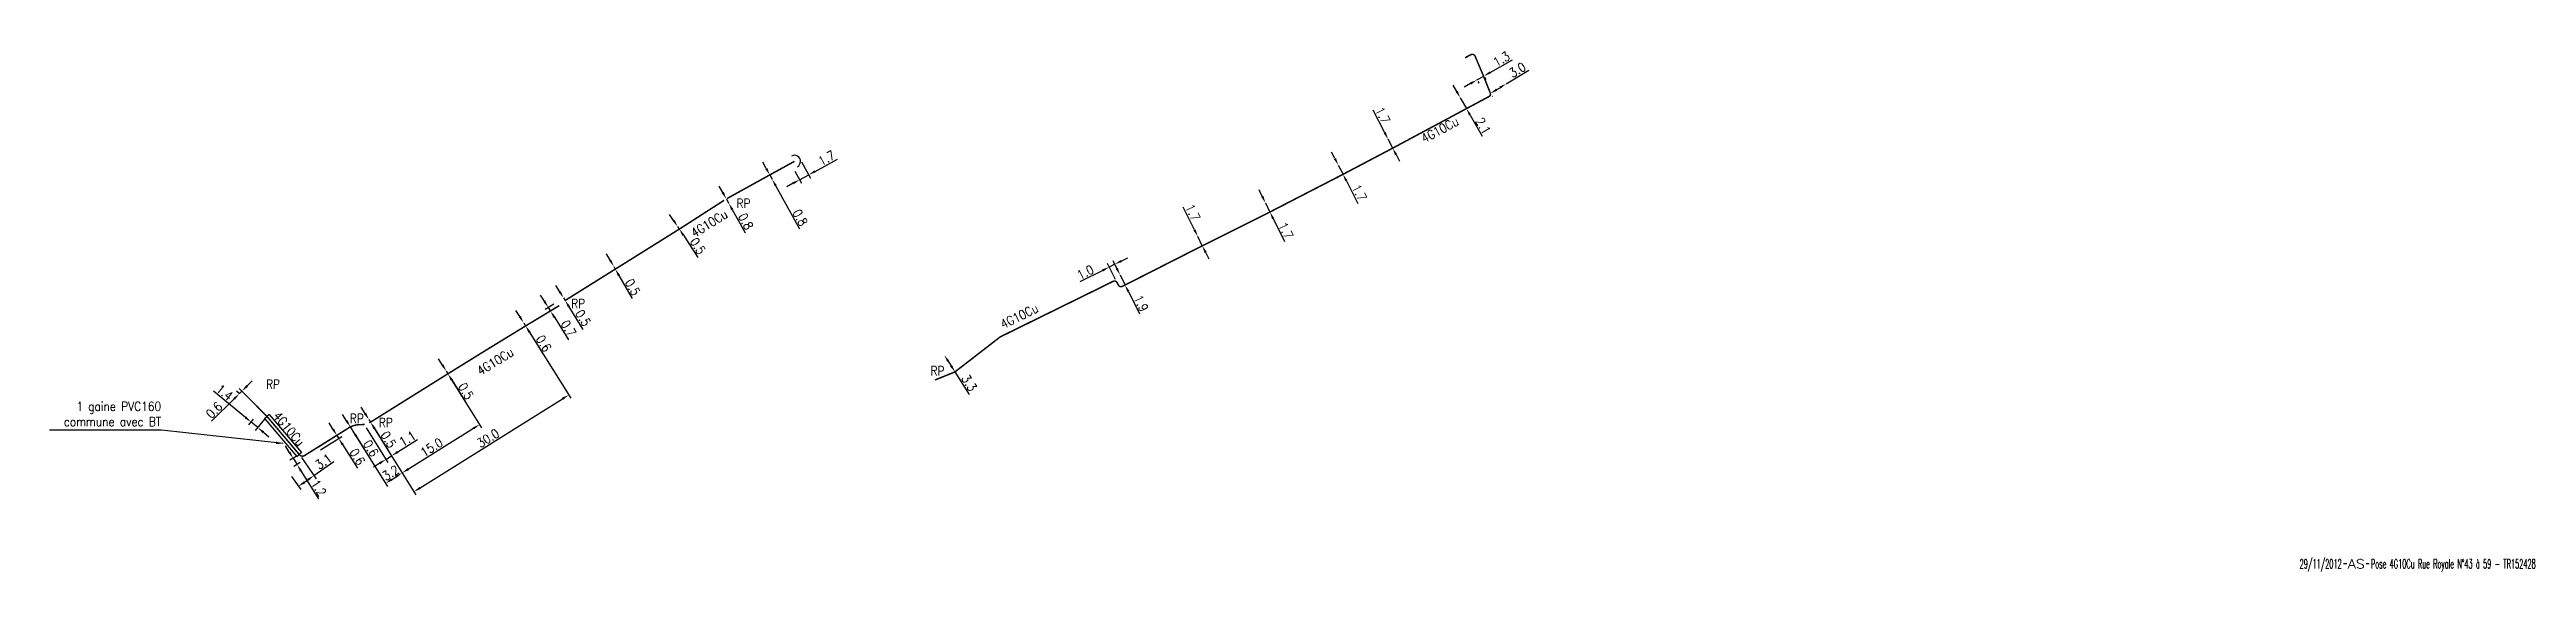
# Model space of a CAD drawing. Header units: millimetres. Extents: x 96078 to 96525, y 132260 to 132627.
# Drawn here: x 96077.9 to 96485.1, y 132260.2 to 132345.9 of the extents above.
import ezdxf
from ezdxf.enums import TextEntityAlignment as Align

# ---------------------------------------------------------------- set-up
doc = ezdxf.new("R2010")
doc.units = ezdxf.units.MM
doc.linetypes.add('E_ST_Cu', pattern=[2000, 1000, 1000])
doc.layers.get('0').update_dxf_attribs({"linetype": 'CONTINUOUS'})
doc.layers.get('DEFPOINTS').update_dxf_attribs({"linetype": 'CONTINUOUS'})
for name, color, linetype in [('E_100', 3, 'CONTINUOUS'), ('E_110', 1, 'CONTINUOUS'), ('E_300', 7, 'CONTINUOUS'), ('E_400', 7, 'CONTINUOUS')]:
    doc.layers.add(name, color=color, linetype=linetype)
doc.styles.get("Standard").update_dxf_attribs({"font": 'romans.shx', "width": 0.85})
doc.dimstyles.get("Standard").update_dxf_attribs({"dimtxt": 1.5, "dimasz": 1.2, "dimexe": 0.625, "dimexo": 0.625, "dimgap": 0.25, "dimtad": 1, "dimdec": 1, "dimzin": 0, "dimdsep": 46, "dimtxsty": 'Standard', "dimcen": -0.5, "dimadec": 0, "dimazin": 0, "dimtfac": 1, "dimtdec": 1, "dimtmove": 0, "dimatfit": 3, "dimfxl": 0, "dimtolj": 1, "dimtzin": 0, "dimarcsym": 0})

# ---------------------------------------------------------------- blocks, each defined once
blk = doc.blocks.new('*D2')
at = {"layer": 'DEFPOINTS', "color": 0, "linetype": 'Continuous', "transparency": 16777216}
for p in [(96143.11, 132293.09), (96143.38, 132292.66), (96143.38, 132292.66)]:
    blk.add_point(p, dxfattribs=at)
at = {"layer": 'E_100', "color": 0, "linetype": 'Continuous', "lineweight": -2, "transparency": 16777216}
for p, q in [((96142.48, 132294.1), (96141.84, 132295.12)), ((96143.11, 132293.09), (96143.38, 132292.66)), ((96143.64, 132293.42), (96143.64, 132293.42)), ((96143.91, 132292.99), (96143.91, 132292.99)), ((96144.01, 132291.64), (96146.33, 132287.94))]:
    blk.add_line(p, q, dxfattribs=at)
at = {"layer": 'E_100', "color": 0, "linetype": 'Continuous', "transparency": 16777216}
for points in [[(96142.65, 132294.21), (96142.31, 132294), (96143.11, 132293.09)], [(96144.18, 132291.75), (96143.84, 132291.54), (96143.38, 132292.66)]]:
    blk.add_solid(points, dxfattribs=at)
at = {"layer": 'E_100', "color": 0, "linetype": 'Continuous', "transparency": 16777216, "insert": (96146.34, 132289.81), "char_height": 1.5, "attachment_point": 5, "rotation": 301.9878}
blk.add_mtext('\\A1;0.5', dxfattribs=at)
blk = doc.blocks.new('*D1')
at = {"layer": 'DEFPOINTS', "color": 0, "linetype": 'Continuous', "transparency": 16777216}
for p in [(96155.84, 132301.03), (96156.15, 132300.52), (96156.15, 132300.52)]:
    blk.add_point(p, dxfattribs=at)
at = {"layer": 'E_100', "color": 0, "linetype": 'Continuous', "lineweight": -2, "transparency": 16777216}
for p, q in [((96155.2, 132302.05), (96154.57, 132303.06)), ((96155.84, 132301.03), (96156.15, 132300.52)), ((96156.37, 132301.36), (96156.37, 132301.36)), ((96156.68, 132300.85), (96156.68, 132300.85)), ((96156.79, 132299.5), (96159.12, 132295.77))]:
    blk.add_line(p, q, dxfattribs=at)
at = {"layer": 'E_100', "color": 0, "linetype": 'Continuous', "transparency": 16777216}
for points in [[(96155.37, 132302.15), (96155.03, 132301.94), (96155.84, 132301.03)], [(96156.96, 132299.61), (96156.62, 132299.4), (96156.15, 132300.52)]]:
    blk.add_solid(points, dxfattribs=at)
at = {"layer": 'E_100', "color": 0, "linetype": 'Continuous', "transparency": 16777216, "insert": (96159.13, 132297.64), "char_height": 1.5, "attachment_point": 5, "rotation": 301.9878}
blk.add_mtext('\\A1;0.6', dxfattribs=at)
blk = doc.blocks.new('*D0')
at = {"layer": 'DEFPOINTS', "color": 0, "linetype": 'Continuous', "transparency": 16777216}
for p in [(96160.25, 132302.96), (96161.32, 132304.45), (96161.69, 132303.86)]:
    blk.add_point(p, dxfattribs=at)
at = {"layer": 'E_100', "color": 0, "linetype": 'Continuous', "lineweight": -2, "transparency": 16777216}
for p, q in [((96159.24, 132304.57), (96158.61, 132305.59)), ((96160.79, 132304.12), (96159.35, 132303.22)), ((96161.16, 132303.53), (96159.72, 132302.63)), ((96159.88, 132303.55), (96160.25, 132302.96)), ((96160.89, 132301.94), (96163.2, 132298.23))]:
    blk.add_line(p, q, dxfattribs=at)
at = {"layer": 'E_100', "color": 0, "linetype": 'Continuous', "transparency": 16777216}
for points in [[(96159.41, 132304.68), (96159.07, 132304.46), (96159.88, 132303.55)], [(96161.06, 132302.05), (96160.72, 132301.84), (96160.25, 132302.96)]]:
    blk.add_solid(points, dxfattribs=at)
at = {"layer": 'E_100', "color": 0, "linetype": 'Continuous', "transparency": 16777216, "insert": (96163.21, 132300.11), "char_height": 1.5, "attachment_point": 5, "rotation": 301.9878}
blk.add_mtext('\\A1;0.7', dxfattribs=at)
blk = doc.blocks.new('*D3')
at = {"layer": 'DEFPOINTS', "color": 0, "linetype": 'Continuous', "transparency": 16777216}
for p in [(96127.33, 132283.94), (96127.65, 132283.43), (96127.65, 132283.43)]:
    blk.add_point(p, dxfattribs=at)
at = {"layer": 'E_100', "color": 0, "linetype": 'Continuous', "lineweight": -2, "transparency": 16777216}
for p, q in [((96126.7, 132284.96), (96126.06, 132285.97)), ((96127.33, 132283.94), (96127.65, 132283.43)), ((96128.29, 132282.41), (96130.71, 132278.53))]:
    blk.add_line(p, q, dxfattribs=at)
at = {"layer": 'E_100', "color": 0, "linetype": 'Continuous', "transparency": 16777216}
for points in [[(96126.87, 132285.06), (96126.53, 132284.85), (96127.33, 132283.94)], [(96128.45, 132282.52), (96128.12, 132282.31), (96127.65, 132283.43)]]:
    blk.add_solid(points, dxfattribs=at)
at = {"layer": 'E_100', "color": 0, "linetype": 'Continuous', "transparency": 16777216, "insert": (96130.72, 132280.41), "char_height": 1.5, "attachment_point": 5, "rotation": 301.9878}
blk.add_mtext('\\A1;0.6', dxfattribs=at)
blk = doc.blocks.new('*D4')
at = {"layer": 'DEFPOINTS', "color": 0, "linetype": 'Continuous', "transparency": 16777216}
for p in [(96125.43, 132282.05), (96121.57, 132280.34), (96121.89, 132279.83)]:
    blk.add_point(p, dxfattribs=at)
at = {"layer": 'E_100', "color": 0, "linetype": 'Continuous', "lineweight": -2, "transparency": 16777216}
for p, q in [((96122.1, 132280.67), (96125.64, 132282.89)), ((96122.42, 132280.16), (96125.96, 132282.38)), ((96124.48, 132283.57), (96123.84, 132284.59)), ((96125.11, 132282.55), (96125.43, 132282.05)), ((96126.07, 132281.03), (96128.49, 132277.16))]:
    blk.add_line(p, q, dxfattribs=at)
at = {"layer": 'E_100', "color": 0, "linetype": 'Continuous', "transparency": 16777216}
for points in [[(96124.65, 132283.68), (96124.31, 132283.47), (96125.11, 132282.55)], [(96126.24, 132281.13), (96125.9, 132280.92), (96125.43, 132282.05)]]:
    blk.add_solid(points, dxfattribs=at)
at = {"layer": 'E_100', "color": 0, "linetype": 'Continuous', "transparency": 16777216, "insert": (96128.49, 132279.03), "char_height": 1.5, "attachment_point": 5, "rotation": 301.9878}
blk.add_mtext('\\A1;0.6', dxfattribs=at)
blk = doc.blocks.new('*D5')
at = {"layer": 'DEFPOINTS', "color": 0, "linetype": 'Continuous', "transparency": 16777216}
for p in [(96130.39, 132285.14), (96130.65, 132284.72), (96130.65, 132284.72)]:
    blk.add_point(p, dxfattribs=at)
at = {"layer": 'E_100', "color": 0, "linetype": 'Continuous', "lineweight": -2, "transparency": 16777216}
for p, q in [((96129.75, 132286.16), (96129.12, 132287.18)), ((96130.39, 132285.14), (96130.65, 132284.72)), ((96131.29, 132283.7), (96133.61, 132279.99))]:
    blk.add_line(p, q, dxfattribs=at)
at = {"layer": 'E_100', "color": 0, "linetype": 'Continuous', "transparency": 16777216}
for points in [[(96129.92, 132286.27), (96129.58, 132286.05), (96130.39, 132285.14)], [(96131.46, 132283.81), (96131.12, 132283.59), (96130.65, 132284.72)]]:
    blk.add_solid(points, dxfattribs=at)
at = {"layer": 'E_100', "color": 0, "linetype": 'Continuous', "transparency": 16777216, "insert": (96133.61, 132281.87), "char_height": 1.5, "attachment_point": 5, "rotation": 301.9878}
blk.add_mtext('\\A1;0.5', dxfattribs=at)
blk = doc.blocks.new('*D6')
at = {"layer": 'DEFPOINTS', "color": 0, "linetype": 'Continuous', "transparency": 16777216}
for p in [(96109.47, 132288.99), (96109.5, 132289.81), (96113.62, 132285.66)]:
    blk.add_point(p, dxfattribs=at)
at = {"layer": 'E_100', "color": 0, "linetype": 'Continuous', "lineweight": -2, "transparency": 16777216}
for p, q in [((96113.18, 132286.11), (96109.06, 132290.25)), ((96110.36, 132290.66), (96111.21, 132291.5)), ((96108.23, 132288.54), (96104.52, 132284.86)), ((96109.03, 132289.43), (96108.64, 132289.83)), ((96109.5, 132289.81), (96109.08, 132289.39))]:
    blk.add_line(p, q, dxfattribs=at)
at = {"layer": 'E_100', "color": 0, "linetype": 'Continuous', "transparency": 16777216}
for points in [[(96110.21, 132290.8), (96110.5, 132290.51), (96109.5, 132289.81)], [(96108.09, 132288.68), (96108.37, 132288.4), (96109.08, 132289.39)]]:
    blk.add_solid(points, dxfattribs=at)
at = {"layer": 'E_100', "color": 0, "linetype": 'Continuous', "transparency": 16777216, "insert": (96104.94, 132286.69), "char_height": 1.5, "attachment_point": 5, "rotation": 44.8055}
blk.add_mtext('\\A1;0.6', dxfattribs=at)
blk = doc.blocks.new('*D7')
at = {"layer": 'DEFPOINTS', "color": 0, "linetype": 'Continuous', "transparency": 16777216}
for p in [(96110.27, 132283.81), (96112.11, 132283.83), (96113.62, 132285.67)]:
    blk.add_point(p, dxfattribs=at)
at = {"layer": 'E_400', "color": 0, "linetype": 'Continuous', "lineweight": -2, "transparency": 16777216}
for p, q in [((96110.1, 132285.48), (96104.86, 132289.8)), ((96110.67, 132284.29), (96111.42, 132285.2)), ((96112.11, 132283.83), (96111.03, 132284.72)), ((96113.22, 132285.18), (96111.71, 132283.35)), ((96113.03, 132283.07), (96113.96, 132282.3))]:
    blk.add_line(p, q, dxfattribs=at)
at = {"layer": 'E_400', "color": 0, "linetype": 'Continuous', "transparency": 16777216}
for points in [[(96110.23, 132285.64), (96109.97, 132285.33), (96111.03, 132284.72)], [(96113.16, 132283.22), (96112.91, 132282.91), (96112.11, 132283.83)]]:
    blk.add_solid(points, dxfattribs=at)
at = {"layer": 'E_400', "color": 0, "linetype": 'Continuous', "transparency": 16777216, "insert": (96106.67, 132289.61), "char_height": 1.5, "attachment_point": 5, "rotation": 320.4978}
blk.add_mtext('\\A1;1.4', dxfattribs=at)
blk = doc.blocks.new('*D8')
at = {"layer": 'DEFPOINTS', "color": 0, "linetype": 'Continuous', "transparency": 16777216}
for p in [(96117.93, 132278.78), (96118.94, 132279.4), (96119.62, 132278.42)]:
    blk.add_point(p, dxfattribs=at)
at = {"layer": 'E_400', "color": 0, "linetype": 'Continuous', "lineweight": -2, "transparency": 16777216}
for p, q in [((96117.3, 132279.79), (96116.66, 132280.81)), ((96118.41, 132279.07), (96117.4, 132278.45)), ((96117.93, 132278.78), (96118.57, 132277.76)), ((96119.09, 132278.08), (96118.04, 132277.43)), ((96119.2, 132276.74), (96122.09, 132272.12))]:
    blk.add_line(p, q, dxfattribs=at)
at = {"layer": 'E_400', "color": 0, "linetype": 'Continuous', "transparency": 16777216}
for points in [[(96117.47, 132279.9), (96117.13, 132279.69), (96117.93, 132278.78)], [(96119.37, 132276.85), (96119.03, 132276.63), (96118.57, 132277.76)]]:
    blk.add_solid(points, dxfattribs=at)
at = {"layer": 'E_400', "color": 0, "linetype": 'Continuous', "transparency": 16777216, "insert": (96122.15, 132273.92), "char_height": 1.5, "attachment_point": 5, "rotation": 301.9878}
blk.add_mtext('\\A1;1.2', dxfattribs=at)
blk = doc.blocks.new('*D9')
at = {"layer": 'DEFPOINTS', "color": 0, "linetype": 'Continuous', "transparency": 16777216}
for p in [(96118.94, 132279.4), (96117.31, 132276.32), (96121.36, 132275.94)]:
    blk.add_point(p, dxfattribs=at)
at = {"layer": 'E_400', "color": 0, "linetype": 'Continuous', "lineweight": -2, "transparency": 16777216}
for p, q in [((96119.29, 132278.89), (96121.72, 132275.43)), ((96121.36, 132275.94), (96124.64, 132278.24)), ((96117.67, 132275.81), (96119.18, 132273.65)), ((96119.8, 132274.85), (96120.37, 132275.26))]:
    blk.add_line(p, q, dxfattribs=at)
at = {"layer": 'E_400', "color": 0, "linetype": 'Continuous', "transparency": 16777216}
for points in [[(96119.69, 132275.02), (96119.92, 132274.69), (96118.82, 132274.17)], [(96120.26, 132275.42), (96120.49, 132275.09), (96121.36, 132275.94)]]:
    blk.add_solid(points, dxfattribs=at)
at = {"layer": 'E_400', "color": 0, "linetype": 'Continuous', "transparency": 16777216, "insert": (96122.92, 132278.26), "char_height": 1.5, "attachment_point": 5, "rotation": 34.9827}
blk.add_mtext('\\A1;3.1', dxfattribs=at)
blk = doc.blocks.new('*D10')
at = {"layer": 'DEFPOINTS', "color": 0, "linetype": 'Continuous', "transparency": 16777216}
for p in [(96129.59, 132284.34), (96130.65, 132284.72), (96133.18, 132278.6)]:
    blk.add_point(p, dxfattribs=at)
at = {"layer": 'E_100', "color": 0, "linetype": 'Continuous', "lineweight": -2, "transparency": 16777216}
for p, q in [((96129.92, 132283.81), (96133.51, 132278.07)), ((96130.99, 132284.19), (96134.44, 132278.65)), ((96135.13, 132279.82), (96138.37, 132281.84)), ((96132.16, 132277.96), (96131.14, 132277.33)), ((96133.18, 132278.6), (96134.11, 132279.18))]:
    blk.add_line(p, q, dxfattribs=at)
at = {"layer": 'E_100', "color": 0, "linetype": 'Continuous', "transparency": 16777216}
for points in [[(96132.05, 132278.13), (96132.27, 132277.79), (96133.18, 132278.6)], [(96135.02, 132279.99), (96135.23, 132279.65), (96134.11, 132279.18)]]:
    blk.add_solid(points, dxfattribs=at)
at = {"layer": 'E_100', "color": 0, "linetype": 'Continuous', "transparency": 16777216, "insert": (96136.73, 132282), "char_height": 1.5, "attachment_point": 5, "rotation": 31.9878}
blk.add_mtext('\\A1;1.1', dxfattribs=at)
blk = doc.blocks.new('*D11')
at = {"layer": 'DEFPOINTS', "color": 0, "linetype": 'Continuous', "transparency": 16777216}
for p in [(96127.33, 132283.94), (96130.65, 132284.72), (96135.86, 132276.38)]:
    blk.add_point(p, dxfattribs=at)
at = {"layer": 'E_100', "color": 0, "linetype": 'Continuous', "lineweight": -2, "transparency": 16777216}
for p, q in [((96127.66, 132283.41), (96133.45, 132274.14)), ((96130.99, 132284.19), (96136.19, 132275.85)), ((96134.14, 132275.3), (96134.85, 132275.74))]:
    blk.add_line(p, q, dxfattribs=at)
at = {"layer": 'E_100', "color": 0, "linetype": 'Continuous', "transparency": 16777216}
for points in [[(96134.04, 132275.47), (96134.25, 132275.13), (96133.12, 132274.67)], [(96134.74, 132275.91), (96134.95, 132275.57), (96135.86, 132276.38)]]:
    blk.add_solid(points, dxfattribs=at)
at = {"layer": 'E_100', "color": 0, "linetype": 'Continuous', "transparency": 16777216, "insert": (96133.97, 132276.38), "char_height": 1.5, "attachment_point": 5, "rotation": 31.9878}
blk.add_mtext('\\A1;3.2', dxfattribs=at)
blk = doc.blocks.new('*D12')
at = {"layer": 'DEFPOINTS', "color": 0, "linetype": 'Continuous', "transparency": 16777216}
for p in [(96143.38, 132292.66), (96130.66, 132284.72), (96135.86, 132276.38)]:
    blk.add_point(p, dxfattribs=at)
at = {"layer": 'E_100', "color": 0, "linetype": 'Continuous', "lineweight": -2, "transparency": 16777216}
for p, q in [((96143.71, 132292.13), (96148.92, 132283.79)), ((96130.99, 132284.19), (96136.19, 132275.85)), ((96147.57, 132283.69), (96136.88, 132277.01))]:
    blk.add_line(p, q, dxfattribs=at)
at = {"layer": 'E_100', "color": 0, "linetype": 'Continuous', "transparency": 16777216}
for points in [[(96147.46, 132283.86), (96147.67, 132283.52), (96148.59, 132284.32)], [(96136.78, 132277.18), (96136.99, 132276.84), (96135.86, 132276.38)]]:
    blk.add_solid(points, dxfattribs=at)
at = {"layer": 'E_100', "color": 0, "linetype": 'Continuous', "transparency": 16777216, "insert": (96140.7, 132280.58), "char_height": 1.5, "attachment_point": 5, "rotation": 31.9878}
blk.add_mtext('\\A1;15.0', dxfattribs=at)
blk = doc.blocks.new('*D13')
at = {"layer": 'DEFPOINTS', "color": 0, "linetype": 'Continuous', "transparency": 16777216}
for p in [(96156.15, 132300.52), (96163.24, 132289.18), (96130.66, 132284.72)]:
    blk.add_point(p, dxfattribs=at)
at = {"layer": 'E_100', "color": 0, "linetype": 'Continuous', "lineweight": -2, "transparency": 16777216}
for p, q in [((96156.49, 132299.99), (96163.57, 132288.65)), ((96138.81, 132273.93), (96162.22, 132288.55)), ((96130.99, 132284.19), (96138.12, 132272.76))]:
    blk.add_line(p, q, dxfattribs=at)
at = {"layer": 'E_100', "color": 0, "linetype": 'Continuous', "transparency": 16777216}
for points in [[(96162.11, 132288.72), (96162.32, 132288.38), (96163.24, 132289.18)], [(96138.7, 132274.09), (96138.92, 132273.76), (96137.79, 132273.29)]]:
    blk.add_solid(points, dxfattribs=at)
at = {"layer": 'E_100', "color": 0, "linetype": 'Continuous', "transparency": 16777216, "insert": (96149.98, 132282.08), "char_height": 1.5, "attachment_point": 5, "rotation": 31.9878}
blk.add_mtext('\\A1;30.0', dxfattribs=at)
blk = doc.blocks.new('*D14')
at = {"layer": 'DEFPOINTS', "color": 0, "linetype": 'Continuous', "transparency": 16777216}
for p in [(96170.66, 132310.28), (96170.9, 132309.85), (96170.9, 132309.85)]:
    blk.add_point(p, dxfattribs=at)
at = {"layer": 'E_100', "color": 0, "linetype": 'Continuous', "lineweight": -2, "transparency": 16777216}
for p, q in [((96170.06, 132311.32), (96169.47, 132312.37)), ((96170.66, 132310.28), (96170.9, 132309.85)), ((96171.5, 132308.8), (96173.67, 132305.01))]:
    blk.add_line(p, q, dxfattribs=at)
at = {"layer": 'E_100', "color": 0, "linetype": 'Continuous', "transparency": 16777216}
for points in [[(96170.23, 132311.42), (96169.89, 132311.22), (96170.66, 132310.28)], [(96171.67, 132308.9), (96171.32, 132308.71), (96170.9, 132309.85)]]:
    blk.add_solid(points, dxfattribs=at)
at = {"layer": 'E_100', "color": 0, "linetype": 'Continuous', "transparency": 16777216, "insert": (96173.75, 132306.88), "char_height": 1.5, "attachment_point": 5, "rotation": 299.7219}
blk.add_mtext('\\A1;0.5', dxfattribs=at)
blk = doc.blocks.new('*D15')
at = {"layer": 'DEFPOINTS', "color": 0, "linetype": 'Continuous', "transparency": 16777216}
for p in [(96181.15, 132316.84), (96181.43, 132316.42), (96181.43, 132316.42)]:
    blk.add_point(p, dxfattribs=at)
at = {"layer": 'E_100', "color": 0, "linetype": 'Continuous', "lineweight": -2, "transparency": 16777216}
for p, q in [((96180.49, 132317.84), (96179.84, 132318.84)), ((96181.15, 132316.84), (96181.43, 132316.42)), ((96182.09, 132315.42), (96184.49, 132311.76))]:
    blk.add_line(p, q, dxfattribs=at)
at = {"layer": 'E_100', "color": 0, "linetype": 'Continuous', "transparency": 16777216}
for points in [[(96180.66, 132317.95), (96180.33, 132317.73), (96181.15, 132316.84)], [(96182.26, 132315.53), (96181.92, 132315.31), (96181.43, 132316.42)]]:
    blk.add_solid(points, dxfattribs=at)
at = {"layer": 'E_100', "color": 0, "linetype": 'Continuous', "transparency": 16777216, "insert": (96184.46, 132313.64), "char_height": 1.5, "attachment_point": 5, "rotation": 303.3434}
blk.add_mtext('\\A1;0.5', dxfattribs=at)
blk = doc.blocks.new('*D16')
at = {"layer": 'DEFPOINTS', "color": 0, "linetype": 'Continuous', "transparency": 16777216}
for p in [(96189.27, 132321.44), (96189.54, 132320.68), (96189.54, 132320.68)]:
    blk.add_point(p, dxfattribs=at)
at = {"layer": 'E_100', "color": 0, "linetype": 'Continuous', "lineweight": -2, "transparency": 16777216}
for p, q in [((96188.58, 132322.43), (96188, 132323.48)), ((96188.73, 132321.14), (96188.61, 132321.08)), ((96189.16, 132321.38), (96189.54, 132320.68)), ((96190.12, 132319.63), (96192.23, 132315.8))]:
    blk.add_line(p, q, dxfattribs=at)
at = {"layer": 'E_100', "color": 0, "linetype": 'Continuous', "transparency": 16777216}
for points in [[(96188.75, 132322.53), (96188.4, 132322.33), (96189.16, 132321.38)], [(96190.3, 132319.72), (96189.95, 132319.53), (96189.54, 132320.68)]]:
    blk.add_solid(points, dxfattribs=at)
at = {"layer": 'E_100', "color": 0, "linetype": 'Continuous', "transparency": 16777216, "insert": (96192.34, 132317.67), "char_height": 1.5, "attachment_point": 5, "rotation": 298.8449}
blk.add_mtext('\\A1;0.8', dxfattribs=at)
blk = doc.blocks.new('*D17')
at = {"layer": 'DEFPOINTS', "color": 0, "linetype": 'Continuous', "transparency": 16777216}
for p in [(96196.3, 132325.32), (96196.69, 132324.62), (96196.69, 132324.62)]:
    blk.add_point(p, dxfattribs=at)
at = {"layer": 'E_100', "color": 0, "linetype": 'Continuous', "lineweight": -2, "transparency": 16777216}
for p, q in [((96195.72, 132326.37), (96195.14, 132327.42)), ((96196.3, 132325.32), (96196.69, 132324.62)), ((96197.27, 132323.56), (96201.19, 132316.44))]:
    blk.add_line(p, q, dxfattribs=at)
at = {"layer": 'E_100', "color": 0, "linetype": 'Continuous', "transparency": 16777216}
for points in [[(96195.9, 132326.46), (96195.55, 132326.27), (96196.3, 132325.32)], [(96197.44, 132323.66), (96197.09, 132323.47), (96196.69, 132324.62)]]:
    blk.add_solid(points, dxfattribs=at)
at = {"layer": 'E_100', "color": 0, "linetype": 'Continuous', "transparency": 16777216, "insert": (96201.3, 132318.31), "char_height": 1.5, "attachment_point": 5, "rotation": 298.8449}
blk.add_mtext('\\A1;0.8', dxfattribs=at)
blk = doc.blocks.new('*D18')
at = {"layer": 'DEFPOINTS', "color": 0, "linetype": 'Continuous', "transparency": 16777216}
for p in [(96201.24, 132328.03), (96200.14, 132326.49), (96202.7, 132325.34)]:
    blk.add_point(p, dxfattribs=at)
at = {"layer": 'E_300', "color": 0, "linetype": 'Continuous', "lineweight": -2, "transparency": 16777216}
for p, q in [((96201.53, 132327.48), (96203, 132324.79)), ((96203.75, 132325.91), (96207.44, 132327.91)), ((96200.15, 132323.96), (96199.1, 132323.38)), ((96200.44, 132325.94), (96201.5, 132323.98)), ((96201.21, 132324.53), (96202.7, 132325.34))]:
    blk.add_line(p, q, dxfattribs=at)
at = {"layer": 'E_300', "color": 0, "linetype": 'Continuous', "transparency": 16777216}
for points in [[(96200.06, 132324.13), (96200.25, 132323.78), (96201.21, 132324.53)], [(96203.66, 132326.09), (96203.85, 132325.74), (96202.7, 132325.34)]]:
    blk.add_solid(points, dxfattribs=at)
at = {"layer": 'E_300', "color": 0, "linetype": 'Continuous', "transparency": 16777216, "insert": (96205.64, 132328.08), "char_height": 1.5, "attachment_point": 5, "rotation": 28.5222}
blk.add_mtext('\\A1;1.7', dxfattribs=at)
blk = doc.blocks.new('*D19')
at = {"layer": 'DEFPOINTS', "color": 0, "linetype": 'Continuous', "transparency": 16777216}
for p in [(96162.39, 132305.12), (96162.65, 132304.7), (96162.65, 132304.7)]:
    blk.add_point(p, dxfattribs=at)
at = {"layer": 'E_100', "color": 0, "linetype": 'Continuous', "lineweight": -2, "transparency": 16777216}
for p, q in [((96161.76, 132306.14), (96161.13, 132307.17)), ((96162.39, 132305.12), (96162.65, 132304.7)), ((96163.28, 132303.67), (96165.58, 132299.95))]:
    blk.add_line(p, q, dxfattribs=at)
at = {"layer": 'E_100', "color": 0, "linetype": 'Continuous', "transparency": 16777216}
for points in [[(96161.93, 132306.25), (96161.59, 132306.04), (96162.39, 132305.12)], [(96163.45, 132303.78), (96163.11, 132303.57), (96162.65, 132304.7)]]:
    blk.add_solid(points, dxfattribs=at)
at = {"layer": 'E_100', "color": 0, "linetype": 'Continuous', "transparency": 16777216, "insert": (96165.6, 132301.83), "char_height": 1.5, "attachment_point": 5, "rotation": 301.6158}
blk.add_mtext('\\A1;0.5', dxfattribs=at)
blk = doc.blocks.new('E_300_04')
at = {"color": 0, "linetype": 'Continuous'}
blk.add_arc((0, 0), 1, 270, 90, dxfattribs=at)
at = {"color": 0, "linetype": 'Continuous', "width": 0.75, "flags": 3}
for tag, p in [('DEF_COUP', (0, -7.5)), ('DEF_LEG', (0, -5)), ('DEF_TYPE', (0, -10))]:
    blk.add_attdef(tag, text='', height=1.2, dxfattribs=at).set_placement(p, align=Align.MIDDLE)
blk = doc.blocks.new('GIS_MODF')
at = {"color": 0, "linetype": 'Continuous', "flags": 128}
for points in [[(-2.18, -0.01), (-1.68, -0.01)], [(1.52, -0.01), (2.02, -0.01)]]:
    blk.add_lwpolyline(points, dxfattribs=at)
at = {"color": 0, "linetype": 'Continuous', "width": 0.5}
blk.add_attdef('DATE', text='', height=1.5, dxfattribs=at).set_placement((-2.5, -0.8), align=Align.RIGHT)
at = {"color": 0, "linetype": 'Continuous', "width": 1.771291}
blk.add_attdef('USER', text='', height=1.5, dxfattribs=at).set_placement((-1.51, -0.8), (1.28, -0.8), align=Align.FIT)
at = {"color": 0, "linetype": 'Continuous', "width": 0.5}
blk.add_attdef('DESC', (2.29, -0.8), '', height=1.5, dxfattribs=at)
blk = doc.blocks.new('*D26')
at = {"layer": 'DEFPOINTS', "color": 0, "linetype": 'Continuous', "transparency": 16777216}
for p in [(96225.01, 132295.72), (96225.01, 132295.72), (96226.75, 132292.97)]:
    blk.add_point(p, dxfattribs=at)
at = {"layer": 'E_110', "color": 0, "linetype": 'Continuous', "lineweight": -2, "transparency": 16777216}
for p, q in [((96225.65, 132294.71), (96226.11, 132293.99)), ((96226.75, 132292.97), (96229.08, 132289.28))]:
    blk.add_line(p, q, dxfattribs=at)
at = {"layer": 'E_110', "color": 0, "linetype": 'Continuous', "transparency": 16777216}
for points in [[(96225.82, 132294.81), (96225.48, 132294.6), (96225.01, 132295.72)], [(96226.28, 132294.1), (96225.94, 132293.88), (96226.75, 132292.97)]]:
    blk.add_solid(points, dxfattribs=at)
at = {"layer": 'E_110', "color": 0, "linetype": 'Continuous', "transparency": 16777216, "insert": (96229.08, 132291.15), "char_height": 1.5, "attachment_point": 5, "rotation": 302.3028}
blk.add_mtext('\\A1;3.3', dxfattribs=at)
blk = doc.blocks.new('*D27')
at = {"layer": 'DEFPOINTS', "color": 0, "linetype": 'Continuous', "transparency": 16777216}
for p in [(96253.9, 132308.89), (96253.9, 132308.89), (96254.72, 132307.24)]:
    blk.add_point(p, dxfattribs=at)
at = {"layer": 'E_110', "color": 0, "linetype": 'Continuous', "lineweight": -2, "transparency": 16777216}
for p, q in [((96253.36, 132309.97), (96252.82, 132311.04)), ((96253.9, 132308.89), (96254.72, 132307.24)), ((96255.26, 132306.17), (96257.11, 132302.48))]:
    blk.add_line(p, q, dxfattribs=at)
at = {"layer": 'E_110', "color": 0, "linetype": 'Continuous', "transparency": 16777216}
for points in [[(96253.54, 132310.05), (96253.18, 132309.88), (96253.9, 132308.89)], [(96255.44, 132306.26), (96255.08, 132306.08), (96254.72, 132307.24)]]:
    blk.add_solid(points, dxfattribs=at)
at = {"layer": 'E_110', "color": 0, "linetype": 'Continuous', "transparency": 16777216, "insert": (96257.35, 132304.23), "char_height": 1.5, "attachment_point": 5, "rotation": 296.6334}
blk.add_mtext('\\A1;1.9', dxfattribs=at)
blk = doc.blocks.new('*D28')
at = {"layer": 'DEFPOINTS', "color": 0, "linetype": 'Continuous', "transparency": 16777216}
for p in [(96253.02, 132310.64), (96253.41, 132307.62), (96253.9, 132308.89)]:
    blk.add_point(p, dxfattribs=at)
at = {"layer": 'E_110', "color": 0, "linetype": 'Continuous', "lineweight": -2, "transparency": 16777216}
for p, q in [((96253.13, 132308.17), (96251.84, 132310.75)), ((96253.02, 132310.64), (96252.12, 132310.19)), ((96253.62, 132309.45), (96252.74, 132311.2)), ((96254.09, 132311.18), (96255.17, 132311.71)), ((96251.05, 132309.65), (96247.31, 132307.77))]:
    blk.add_line(p, q, dxfattribs=at)
at = {"layer": 'E_110', "color": 0, "linetype": 'Continuous', "transparency": 16777216}
for points in [[(96254, 132311.36), (96254.18, 132311), (96253.02, 132310.64)], [(96250.96, 132309.83), (96251.14, 132309.47), (96252.12, 132310.19)]]:
    blk.add_solid(points, dxfattribs=at)
at = {"layer": 'E_110', "color": 0, "linetype": 'Continuous', "transparency": 16777216, "insert": (96248.19, 132309.34), "char_height": 1.5, "attachment_point": 5, "rotation": 26.6334}
blk.add_mtext('\\A1;1.0', dxfattribs=at)
blk = doc.blocks.new('*D29')
at = {"layer": 'DEFPOINTS', "color": 0, "linetype": 'Continuous', "transparency": 16777216}
for p in [(96266.67, 132315.21), (96266.67, 132315.21), (96267.42, 132313.68)]:
    blk.add_point(p, dxfattribs=at)
at = {"layer": 'E_110', "color": 0, "linetype": 'Continuous', "lineweight": -2, "transparency": 16777216}
for p, q in [((96266.14, 132316.29), (96264.29, 132320.04)), ((96267.42, 132313.68), (96266.67, 132315.21)), ((96267.95, 132312.61), (96268.48, 132311.53))]:
    blk.add_line(p, q, dxfattribs=at)
at = {"layer": 'E_110', "color": 0, "linetype": 'Continuous', "transparency": 16777216}
for points in [[(96266.32, 132316.37), (96265.96, 132316.2), (96266.67, 132315.21)], [(96268.13, 132312.7), (96267.78, 132312.52), (96267.42, 132313.68)]]:
    blk.add_solid(points, dxfattribs=at)
at = {"layer": 'E_110', "color": 0, "linetype": 'Continuous', "transparency": 16777216, "insert": (96265.85, 132319.15), "char_height": 1.5, "attachment_point": 5, "rotation": 296.2106}
blk.add_mtext('\\A1;1.7', dxfattribs=at)
blk = doc.blocks.new('*D30')
at = {"layer": 'DEFPOINTS', "color": 0, "linetype": 'Continuous', "transparency": 16777216}
for p in [(96277.81, 132320.71), (96277.81, 132320.71), (96278.54, 132319.23)]:
    blk.add_point(p, dxfattribs=at)
at = {"layer": 'E_110', "color": 0, "linetype": 'Continuous', "lineweight": -2, "transparency": 16777216}
for p, q in [((96277.28, 132321.79), (96276.75, 132322.87)), ((96277.81, 132320.71), (96278.54, 132319.23)), ((96279.06, 132318.15), (96280.91, 132314.39))]:
    blk.add_line(p, q, dxfattribs=at)
at = {"layer": 'E_110', "color": 0, "linetype": 'Continuous', "transparency": 16777216}
for points in [[(96277.46, 132321.88), (96277.1, 132321.7), (96277.81, 132320.71)], [(96279.24, 132318.24), (96278.89, 132318.07), (96278.54, 132319.23)]]:
    blk.add_solid(points, dxfattribs=at)
at = {"layer": 'E_110', "color": 0, "linetype": 'Continuous', "transparency": 16777216, "insert": (96281.15, 132316.18), "char_height": 1.5, "attachment_point": 5, "rotation": 296.1258}
blk.add_mtext('\\A1;1.7', dxfattribs=at)
blk = doc.blocks.new('*D31')
at = {"layer": 'DEFPOINTS', "color": 0, "linetype": 'Continuous', "transparency": 16777216}
for p in [(96289.78, 132326.93), (96289.78, 132326.93), (96290.56, 132325.42)]:
    blk.add_point(p, dxfattribs=at)
at = {"layer": 'E_110', "color": 0, "linetype": 'Continuous', "lineweight": -2, "transparency": 16777216}
for p, q in [((96289.23, 132328), (96288.69, 132329.06)), ((96289.78, 132326.93), (96290.56, 132325.42)), ((96291.11, 132324.35), (96293.02, 132320.62))]:
    blk.add_line(p, q, dxfattribs=at)
at = {"layer": 'E_110', "color": 0, "linetype": 'Continuous', "transparency": 16777216}
for points in [[(96289.41, 132328.09), (96289.06, 132327.91), (96289.78, 132326.93)], [(96291.29, 132324.44), (96290.93, 132324.26), (96290.56, 132325.42)]]:
    blk.add_solid(points, dxfattribs=at)
at = {"layer": 'E_110', "color": 0, "linetype": 'Continuous', "transparency": 16777216, "insert": (96293.23, 132322.41), "char_height": 1.5, "attachment_point": 5, "rotation": 297.194}
blk.add_mtext('\\A1;1.7', dxfattribs=at)
blk = doc.blocks.new('*D32')
at = {"layer": 'DEFPOINTS', "color": 0, "linetype": 'Continuous', "transparency": 16777216}
for p in [(96297.97, 132331.19), (96297.97, 132331.19), (96298.73, 132329.72)]:
    blk.add_point(p, dxfattribs=at)
at = {"layer": 'E_110', "color": 0, "linetype": 'Continuous', "lineweight": -2, "transparency": 16777216}
for p, q in [((96297.42, 132332.25), (96295.49, 132335.97)), ((96298.73, 132329.72), (96297.97, 132331.19)), ((96299.28, 132328.66), (96299.83, 132327.59))]:
    blk.add_line(p, q, dxfattribs=at)
at = {"layer": 'E_110', "color": 0, "linetype": 'Continuous', "transparency": 16777216}
for points in [[(96297.6, 132332.35), (96297.24, 132332.16), (96297.97, 132331.19)], [(96299.46, 132328.75), (96299.1, 132328.57), (96298.73, 132329.72)]]:
    blk.add_solid(points, dxfattribs=at)
at = {"layer": 'E_110', "color": 0, "linetype": 'Continuous', "transparency": 16777216, "insert": (96297.07, 132335.11), "char_height": 1.5, "attachment_point": 5, "rotation": 297.3764}
blk.add_mtext('\\A1;1.7', dxfattribs=at)
blk = doc.blocks.new('*D33')
at = {"layer": 'DEFPOINTS', "color": 0, "linetype": 'Continuous', "transparency": 16777216}
for p in [(96309.84, 132337.99), (96309.84, 132337.99), (96310.85, 132336.21)]:
    blk.add_point(p, dxfattribs=at)
at = {"layer": 'E_110', "color": 0, "linetype": 'Continuous', "lineweight": -2, "transparency": 16777216}
for p, q in [((96309.25, 132339.03), (96308.66, 132340.08)), ((96309.84, 132337.99), (96310.85, 132336.21)), ((96311.44, 132335.16), (96313.42, 132331.68))]:
    blk.add_line(p, q, dxfattribs=at)
at = {"layer": 'E_110', "color": 0, "linetype": 'Continuous', "transparency": 16777216}
for points in [[(96309.42, 132339.13), (96309.07, 132338.94), (96309.84, 132337.99)], [(96311.62, 132335.26), (96311.27, 132335.06), (96310.85, 132336.21)]]:
    blk.add_solid(points, dxfattribs=at)
at = {"layer": 'E_110', "color": 0, "linetype": 'Continuous', "transparency": 16777216, "insert": (96313.59, 132333.39), "char_height": 1.5, "attachment_point": 5, "rotation": 299.538}
blk.add_mtext('\\A1;2.1', dxfattribs=at)
blk = doc.blocks.new('*D34')
at = {"layer": 'DEFPOINTS', "color": 0, "linetype": 'Continuous', "transparency": 16777216}
for p in [(96317.37, 132340.27), (96317.37, 132340.27), (96314.75, 132338.8)]:
    blk.add_point(p, dxfattribs=at)
at = {"layer": 'E_110', "color": 0, "linetype": 'Continuous', "lineweight": -2, "transparency": 16777216}
for p, q in [((96315.83, 132339.34), (96316.34, 132339.65)), ((96317.37, 132340.27), (96321.11, 132342.53)), ((96315.07, 132338.26), (96315.12, 132338.18))]:
    blk.add_line(p, q, dxfattribs=at)
at = {"layer": 'E_110', "color": 0, "linetype": 'Continuous', "transparency": 16777216}
for points in [[(96315.72, 132339.51), (96315.93, 132339.16), (96314.8, 132338.71)], [(96316.24, 132339.82), (96316.45, 132339.48), (96317.37, 132340.27)]]:
    blk.add_solid(points, dxfattribs=at)
at = {"layer": 'E_110', "color": 0, "linetype": 'Continuous', "transparency": 16777216, "insert": (96319.23, 132342.57), "char_height": 1.5, "attachment_point": 5, "rotation": 31.2008}
blk.add_mtext('\\A1;3.0', dxfattribs=at)
blk = doc.blocks.new('*D35')
at = {"layer": 'DEFPOINTS', "color": 0, "linetype": 'Continuous', "transparency": 16777216}
for p in [(96312.4, 132341.23), (96312.58, 132340.92), (96313.53, 132341.87)]:
    blk.add_point(p, dxfattribs=at)
at = {"layer": 'E_110', "color": 0, "linetype": 'Continuous', "lineweight": -2, "transparency": 16777216}
for p, q in [((96314.75, 132342.15), (96318.4, 132344.21)), ((96311.53, 132340.33), (96310.49, 132339.73)), ((96312.58, 132340.92), (96313.71, 132341.56)), ((96312.71, 132340.69), (96312.89, 132340.37)), ((96313.84, 132341.33), (96314.02, 132341.01))]:
    blk.add_line(p, q, dxfattribs=at)
at = {"layer": 'E_110', "color": 0, "linetype": 'Continuous', "transparency": 16777216}
for points in [[(96311.44, 132340.5), (96311.63, 132340.15), (96312.58, 132340.92)], [(96314.65, 132342.32), (96314.85, 132341.98), (96313.71, 132341.56)]]:
    blk.add_solid(points, dxfattribs=at)
at = {"layer": 'E_110', "color": 0, "linetype": 'Continuous', "transparency": 16777216, "insert": (96316.61, 132344.35), "char_height": 1.5, "attachment_point": 5, "rotation": 29.538}
blk.add_mtext('\\A1;1.3', dxfattribs=at)

msp = doc.modelspace()

# ---------------------------------------------------------------- linework, layer by layer
at = {"layer": 'E_100', "linetype": 'E_ST_Cu', "const_width": 0.25, "flags": 128}
for points in [[(96189.27, 132321.44), (96196.3, 132325.32), (96200.36, 132327.55)], [(96162.65, 132304.7), (96170.9, 132309.85), (96181.43, 132316.42), (96188.76, 132321.13)]]:
    msp.add_lwpolyline(points, dxfattribs=at)
for points in [[(96161.69, 132303.86, 0.003959), (96143.38, 132292.66), (96130.66, 132284.72, -0.021277), (96130.48, 132284.61)], [(96129.7, 132284.35, -0.001876), (96129.69, 132284.35, -0.03802), (96129.06, 132284.31, 0.088115), (96127.65, 132284.07, 0.086015), (96127, 132283.73), (96121.57, 132280.34), (96119.94, 132279.32, -0.440441), (96118.94, 132279.4), (96113.62, 132285.67), (96111.94, 132287.35)]]:
    msp.add_lwpolyline(points, format="xyb", dxfattribs=at)
at = {"layer": 'E_110', "linetype": 'E_ST_Cu', "const_width": 0.25, "flags": 128}
msp.add_lwpolyline([(96223.47, 132291.64), (96226.75, 132292.97), (96234.18, 132298.71), (96252.76, 132307.84, -0.424921), (96253.41, 132307.62), (96253.62, 132307.23, 0.411064), (96254.28, 132307.02), (96254.72, 132307.24), (96267.42, 132313.68), (96278.54, 132319.23), (96290.56, 132325.42), (96298.73, 132329.72), (96310.85, 132336.21), (96314.54, 132338.18, 0.411705), (96314.75, 132338.8), (96314.64, 132339.12), (96313.53, 132341.87), (96312.25, 132344.87, 0.410502), (96311.58, 132345.07), (96310.63, 132344.56)], format="xyb", dxfattribs=at)
at = {"layer": 'E_400', "color": 7}
for p, q in [((96114, 132285.99), (96113.62, 132285.67)), ((96114, 132285.99), (96119.32, 132279.73)), ((96113.24, 132285.34), (96113.62, 132285.67)), ((96113.24, 132285.34), (96118.56, 132279.08)), ((96118.56, 132279.08), (96118.94, 132279.4)), ((96119.32, 132279.73), (96118.94, 132279.4))]:
    msp.add_line(p, q, dxfattribs=at)

# ---------------------------------------------------------------- block references
at = {"layer": 'E_100', "linetype": 'Continuous'}
ref = msp.add_blockref('GIS_MODF', (96457.27, 132261.5), dxfattribs=at)
ref.add_attrib('DATE', '29/11/2012', dxfattribs={"layer": '0', "color": 0, "linetype": 'Continuous', "height": 1.5, "width": 0.5}).set_placement((96454.77, 132260.7), align=Align.RIGHT)
ref.add_attrib('USER', 'AS', dxfattribs={"layer": '0', "color": 0, "linetype": 'Continuous', "height": 1.5, "width": 1.113383}).set_placement((96455.77, 132260.7), (96458.55, 132260.7), align=Align.FIT)
ref.add_attrib('DESC', 'Pose 4G10Cu Rue Royale N°43 à 59 - TR152428', (96459.56, 132260.7), dxfattribs={"layer": '0', "color": 0, "linetype": 'Continuous', "height": 1.5, "width": 0.5})
at = {"layer": 'E_300', "rotation": 28.84491578664697}
msp.add_blockref('E_300_04', (96200.36, 132327.55), dxfattribs=at)

# ---------------------------------------------------------------- texts
at = {"layer": 'E_100', "linetype": 'Continuous', "width": 0.85}
for s, rotation, p in [('4G10Cu', 31.7082, (96186.34, 132317.34)), ('4G10Cu', 31.7082, (96151.15, 132294.69)), ('RP', 359.8471, (96114.62, 132290.94)), ('4G10Cu', 310.0953, (96117.24, 132283.62)), ('RP', 359.8471, (96128.4, 132285.31)), ('RP', 359.8471, (96133.17, 132284.64))]:
    msp.add_text(s, height=1.5, rotation=rotation, dxfattribs=at).set_placement(p, align=Align.MIDDLE)
for p in [(96191.96, 132320.64), (96164.81, 132304.18)]:
    msp.add_text('RP', height=1.5, dxfattribs=at).set_placement(p, align=Align.MIDDLE)
at = {"layer": 'E_110', "linetype": 'Continuous', "width": 0.85}
for rotation, p in [(28.1448, (96306.48, 132332.73)), (26.1736, (96237.32, 132302.13))]:
    msp.add_text('4G10Cu', height=1.5, rotation=rotation, dxfattribs=at).set_placement(p, align=Align.MIDDLE)
at = {"layer": 'E_110', "linetype": 'Continuous', "insert": (96222.75, 132293.89), "char_height": 1.5, "attachment_point": 1}
msp.add_mtext('RP', dxfattribs=at)
at = {"layer": 'E_400', "linetype": 'Continuous', "insert": (96096.22, 132284.06), "char_height": 1.5, "attachment_point": 9}
msp.add_mtext('\\A1;1 gaine PVC160\\Pcommune avec BT', dxfattribs=at)

# ---------------------------------------------------------------- dimensions: what is measured, and where the dimension line sits
at = {"layer": 'E_100', "linetype": 'Continuous'}
for base, p1, p2, angle, picture, middle, dimtype in [((96196.69, 132324.62), (96196.3, 132325.32), (96196.69, 132324.62), 298.8449, '*D17', (96200.43, 132317.83), 160), ((96189.54, 132320.68), (96189.27, 132321.44), (96189.54, 132320.68), 298.8449, '*D16', (96191.46, 132317.19), 160), ((96181.43, 132316.42), (96181.15, 132316.84), (96181.43, 132316.42), 303.3434, '*D15', (96183.62, 132313.09), 160), ((96170.9, 132309.85), (96170.66, 132310.28), (96170.9, 132309.85), 299.7219, '*D14', (96172.88, 132306.39), 160), ((96162.65, 132304.7), (96162.39, 132305.12), (96162.65, 132304.7), 301.6158, '*D19', (96164.74, 132301.3), 160), ((96156.15, 132300.52), (96155.84, 132301.03), (96156.15, 132300.52), 301.9878, '*D1', (96158.28, 132297.11), 161), ((96160.25, 132302.96), (96161.32, 132304.45), (96161.69, 132303.86), 301.9878, '*D0', (96162.36, 132299.58), 161), ((96163.24, 132289.18), (96130.66, 132284.72), (96156.15, 132300.52), 31.9878, '*D13', (96150.51, 132281.24), 160), ((96143.38, 132292.66), (96143.11, 132293.09), (96143.38, 132292.66), 301.9878, '*D2', (96145.49, 132289.28), 161), ((96109.5, 132289.81), (96109.47, 132288.99), (96113.62, 132285.66), 44.8055, '*D6', (96105.64, 132285.98), 160), ((96135.86, 132276.38), (96143.38, 132292.66), (96130.66, 132284.72), 31.9878, '*D12', (96141.23, 132279.73), 160), ((96127.65, 132283.43), (96127.33, 132283.94), (96127.65, 132283.43), 301.9878, '*D3', (96129.87, 132279.88), 161), ((96130.65, 132284.72), (96130.39, 132285.14), (96130.65, 132284.72), 301.9878, '*D5', (96132.77, 132281.34), 161), ((96125.43, 132282.05), (96121.57, 132280.34), (96121.89, 132279.83), 301.9878, '*D4', (96127.65, 132278.5), 161), ((96135.86, 132276.38), (96127.33, 132283.94), (96130.65, 132284.72), 31.9878, '*D11', (96134.5, 132275.53), 160), ((96133.18, 132278.6), (96130.65, 132284.72), (96129.59, 132284.34), 211.9878, '*D10', (96137.26, 132281.15), 160)]:
    dim = msp.add_linear_dim(base=base, p1=p1, p2=p2, angle=angle, dimstyle='Standard', dxfattribs=at)
    dim.commit()
    dim.dimension.update_dxf_attribs({"geometry": picture, "text_midpoint": middle, "dimtype": dimtype})
at = {"layer": 'E_110', "linetype": 'Continuous'}
for base, p1, p2, angle, picture, middle in [((96312.58, 132340.92), (96313.53, 132341.87), (96312.4, 132341.23), 29.538, '*D35', (96317.1, 132343.48)), ((96317.37, 132340.27), (96314.75, 132338.8), (96317.37, 132340.27), 211.2008, '*D34', (96319.75, 132341.71)), ((96309.84, 132337.99), (96310.85, 132336.21), (96309.84, 132337.99), 299.538, '*D33', (96312.72, 132332.9)), ((96297.97, 132331.19), (96298.73, 132329.72), (96297.97, 132331.19), 297.3764, '*D32', (96296.18, 132334.65)), ((96289.78, 132326.93), (96290.56, 132325.42), (96289.78, 132326.93), 297.194, '*D31', (96292.34, 132321.95)), ((96277.81, 132320.71), (96278.54, 132319.23), (96277.81, 132320.71), 296.1258, '*D30', (96280.25, 132315.74)), ((96266.67, 132315.21), (96267.42, 132313.68), (96266.67, 132315.21), 296.2106, '*D29', (96264.95, 132318.7)), ((96253.02, 132310.64), (96253.41, 132307.62), (96253.9, 132308.89), 206.6334, '*D28', (96248.64, 132308.44)), ((96253.9, 132308.89), (96254.72, 132307.24), (96253.9, 132308.89), 296.6334, '*D27', (96256.46, 132303.78)), ((96225.01, 132295.72), (96226.75, 132292.97), (96225.01, 132295.72), 302.3028, '*D26', (96228.24, 132290.62))]:
    dim = msp.add_linear_dim(base=base, p1=p1, p2=p2, angle=angle, dimstyle='Standard', dxfattribs=at)
    dim.commit()
    dim.dimension.update_dxf_attribs({"geometry": picture, "text_midpoint": middle, "dimtype": 160})
at = {"layer": 'E_300', "linetype": 'Continuous'}
dim = msp.add_linear_dim(base=(96202.7, 132325.34), p1=(96200.14, 132326.49), p2=(96201.24, 132328.03), angle=28.5222, dimstyle='Standard', dxfattribs=at)
dim.commit()
dim.dimension.update_dxf_attribs({"geometry": '*D18', "text_midpoint": (96206.12, 132327.2), "dimtype": 160})
at = {"layer": 'E_400', "linetype": 'Continuous'}
for base, p1, p2, angle, picture, middle in [((96112.11, 132283.83), (96110.27, 132283.81), (96113.62, 132285.67), 320.4978, '*D7', (96106.04, 132288.83)), ((96117.93, 132278.78), (96119.62, 132278.42), (96118.94, 132279.4), 121.9878, '*D8', (96121.3, 132273.39)), ((96121.36, 132275.94), (96117.31, 132276.32), (96118.94, 132279.4), 214.9827, '*D9', (96123.49, 132277.44))]:
    dim = msp.add_linear_dim(base=base, p1=p1, p2=p2, angle=angle, dimstyle='Standard', dxfattribs=at)
    dim.commit()
    dim.dimension.update_dxf_attribs({"geometry": picture, "text_midpoint": middle, "dimtype": 160})

# ---------------------------------------------------------------- leaders
at = {"layer": 'E_400', "linetype": 'Continuous', "annotation_type": 0, "has_hookline": 1, "hookline_direction": 1, "text_width": 18.15}
msp.add_leader([(96116.31, 132281.19), (96096.28, 132283.4)], dimstyle='Standard', override={"dimgap": 0.25, "dimtad": 1}, dxfattribs=at)

doc.saveas('drawing.dxf')
